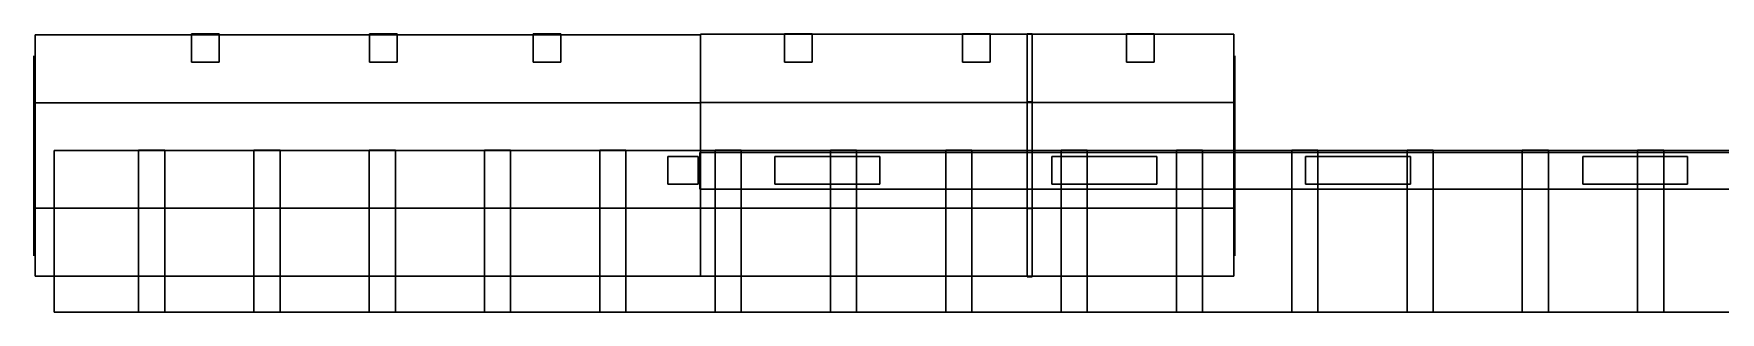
# Model space of a CAD drawing. Header units: metres. Extents: x -2105 to 1090, y 0 to 801.
# Drawn here: x -2105 to -643, y 556 to 797 of the extents above; entities that cross this region are included whole.
import ezdxf

# ---------------------------------------------------------------- set-up
doc = ezdxf.new("R2010")
doc.units = ezdxf.units.M

msp = doc.modelspace()

# ---------------------------------------------------------------- linework, layer by layer
at = {"layer": 'layer1', "color": 1}
for points in [[(-1527.26892, 796.38379, -34.6496), (-2104.24072, 796.38379, -34.6496), (-2104.24072, 587.50421, -34.6496), (-1527.26892, 587.50421, -34.6496)], [(-2104.24072, 796.38379, -34.6496), (-2104.24072, 737.64349, -155.5674), (-2104.24072, 646.328, -155.5674), (-2104.24072, 587.50421, -34.6496)], [(-1527.26892, 737.64349, -155.5674), (-2104.24072, 737.64349, -155.5674), (-2104.24072, 796.38379, -34.6496), (-1527.26892, 796.38379, -34.6496)], [(-1527.26892, 796.38379, 34.6496), (-1527.26892, 587.50421, 34.6496), (-2104.24072, 587.50421, 34.6496), (-2104.24072, 796.38379, 34.6496)], [(-2104.24072, 796.38379, 34.6496), (-2104.24072, 587.50421, 34.6496), (-2104.24072, 646.328, 155.5674), (-2104.24072, 737.64349, 155.5674)], [(-1527.26892, 737.64349, 155.5674), (-1527.26892, 796.38379, 34.6496), (-2104.24072, 796.38379, 34.6496), (-2104.24072, 737.64349, 155.5674)], [(-1944.69141, 772.75012, -84.2411), (-1968.70496, 772.75012, -84.2411), (-1968.70496, 797.27332, -34.5085), (-1944.69141, 797.27332, -34.5085)], [(-1944.69141, 772.75012, 84.2411), (-1944.69141, 797.27332, 34.5085), (-1968.70496, 797.27332, 34.5085), (-1968.70496, 772.75012, 84.2411)], [(-1790.36719, 772.75012, -84.2411), (-1814.38074, 772.75012, -84.2411), (-1814.38074, 797.27332, -34.5085), (-1790.36719, 797.27332, -34.5085)], [(-1790.36719, 772.75012, 84.2411), (-1790.36719, 797.27332, 34.5085), (-1814.38074, 797.27332, 34.5085), (-1814.38074, 772.75012, 84.2411)], [(-1648.30725, 772.75012, -84.2411), (-1672.3208, 772.75012, -84.2411), (-1672.3208, 797.27332, -34.5085), (-1648.30725, 797.27332, -34.5085)], [(-1648.30725, 772.75012, 84.2411), (-1648.30725, 797.27332, 34.5085), (-1672.3208, 797.27332, 34.5085), (-1672.3208, 772.75012, 84.2411)], [(-1064.54944, 797.03741, -34.3924), (-1527.34192, 797.03741, -34.3924), (-1527.34192, 587.5835, -34.3924), (-1064.54944, 587.5835, -34.3924)], [(-1064.54944, 738.00031, -155.3373), (-1527.34192, 738.00031, -155.3373), (-1527.34192, 797.03741, -34.3924), (-1064.54944, 797.03741, -34.3924)], [(-1064.54944, 797.03741, 34.3924), (-1064.54944, 587.5835, 34.3924), (-1527.34192, 587.5835, 34.3924), (-1527.34192, 797.03741, 34.3924)], [(-1064.54944, 738.00031, 155.3373), (-1064.54944, 797.03741, 34.3924), (-1527.34192, 797.03741, 34.3924), (-1527.34192, 738.00031, 155.3373)], [(-1430.27063, 772.75012, -84.2411), (-1454.28418, 772.75012, -84.2411), (-1454.28418, 797.27332, -34.5085), (-1430.27063, 797.27332, -34.5085)], [(-1430.27063, 772.75012, 84.2411), (-1430.27063, 797.27332, 34.5085), (-1454.28418, 797.27332, 34.5085), (-1454.28418, 772.75012, 84.2411)], [(-1275.94641, 772.75012, -84.2411), (-1299.95996, 772.75012, -84.2411), (-1299.95996, 797.27332, -34.5085), (-1275.94641, 797.27332, -34.5085)], [(-1275.94641, 772.75012, 84.2411), (-1275.94641, 797.27332, 34.5085), (-1299.95996, 797.27332, 34.5085), (-1299.95996, 772.75012, 84.2411)], [(-1239.46545, 737.92023, -155.62041), (-1243.84924, 737.92023, -155.62041), (-1243.84924, 797.27332, -34.5085), (-1239.46545, 797.27332, -34.5085)], [(-1239.46545, 737.92023, 155.62041), (-1239.46545, 797.27332, 34.5085), (-1243.84924, 797.27332, 34.5085), (-1243.84924, 737.92023, 155.62041)], [(-1239.44324, 586.92548, 33.4894), (-1243.79468, 586.92548, 33.4894), (-1243.79468, 797.40613, 33.4894), (-1239.44324, 797.40613, 33.4894)], [(-1239.44324, 586.92548, -33.4894), (-1239.44324, 797.40613, -33.4894), (-1243.79468, 797.40613, -33.4894), (-1243.79468, 586.92548, -33.4894)], [(-1133.88647, 772.75012, -84.2411), (-1157.90002, 772.75012, -84.2411), (-1157.90002, 797.27332, -34.5085), (-1133.88647, 797.27332, -34.5085)], [(-1133.88647, 772.75012, 84.2411), (-1133.88647, 797.27332, 34.5085), (-1157.90002, 797.27332, 34.5085), (-1157.90002, 772.75012, 84.2411)], [(-1064.54944, 738.00031, -155.3373), (-1064.54944, 797.03741, -34.3924), (-1064.54944, 587.5835, -34.3924), (-1064.54944, 646.47321, -155.3373)], [(-1064.54944, 738.00031, 155.3373), (-1064.54944, 646.47321, 155.3373), (-1064.54944, 587.5835, 34.3924), (-1064.54944, 797.03741, 34.3924)], [(-2105.479, 730.58008, -147.7688), (-2105.479, 652.66107, -147.7688), (-2105.479, 605.08698, -44.4821), (-2105.479, 778.15417, -44.4821)], [(-2105.479, 730.58008, 147.7688), (-2105.479, 778.15417, 44.4821), (-2105.479, 605.08698, 44.4821), (-2105.479, 652.66107, 147.7688)], [(-1063.68933, 652.66107, -147.7688), (-1063.68933, 730.58008, -147.7688), (-1063.68933, 778.15417, -44.4821), (-1063.68933, 605.08691, -44.4821)], [(-1063.68933, 652.66107, 147.7688), (-1063.68933, 605.08691, 44.4821), (-1063.68933, 778.15417, 44.4821), (-1063.68933, 730.58008, 147.7688)], [(-2104.24072, 737.64349, -155.5674), (-1527.26892, 737.64349, -155.5674), (-1527.26892, 646.328, -155.5674), (-2104.24072, 646.328, -155.5674)], [(-2104.24072, 737.64349, 155.5674), (-2104.24072, 646.328, 155.5674), (-1527.26892, 646.328, 155.5674), (-1527.26892, 737.64349, 155.5674)], [(-1527.34192, 738.00031, -155.3373), (-1064.54944, 738.00031, -155.3373), (-1064.54944, 646.47321, -155.3373), (-1527.34192, 646.47321, -155.3373)], [(-1527.34192, 738.00031, 155.3373), (-1527.34192, 646.47321, 155.3373), (-1064.54944, 646.47321, 155.3373), (-1064.54944, 738.00031, 155.3373)], [(-1239.44324, 645.95111, -156.27319), (-1243.79468, 645.95111, -156.27319), (-1243.79468, 738.38062, -156.27319), (-1239.44324, 738.38062, -156.27319)], [(-1239.44324, 645.95111, 156.27319), (-1239.44324, 738.38062, 156.27319), (-1243.79468, 738.38062, 156.27319), (-1243.79468, 645.95111, 156.27319)], [(967.00452, 696.44031, 103.0376), (-2087.61938, 696.44031, 103.0376), (-2087.61938, 556.37012, 70.1793), (967.00427, 556.37012, 70.1793)], [(-2087.61938, 696.44031, 103.0376), (-2087.61938, 696.44031, -103.0376), (-2087.61938, 556.37012, -70.1793), (-2087.61938, 556.37012, 70.1793)], [(-2087.61938, 696.44031, -103.0376), (967.00452, 696.44031, -103.0376), (967.00427, 556.37012, -70.1793), (-2087.61938, 556.37012, -70.1793)], [(967.00452, 696.44031, -103.0376), (-2087.61938, 696.44031, -103.0376), (-2087.61938, 696.44031, 103.0376), (967.00452, 696.44031, 103.0376)], [(-1991.87378, 556.2074, -70.3548), (-2014.49219, 556.2074, -70.3548), (-2014.49219, 696.46167, -103.1362), (-1991.87378, 696.46167, -103.1362)], [(-1991.87378, 556.2074, 70.3548), (-1991.87378, 696.46167, 103.1362), (-2014.49219, 696.46167, 103.1362), (-2014.49219, 556.2074, 70.3548)], [(-1992.04309, 696.55719, -103.0375), (-2014.41052, 696.55719, -103.0375), (-2014.41052, 696.55719, 103.0375), (-1992.04309, 696.55719, 103.0375)], [(-1891.87378, 556.2074, -70.3548), (-1914.49219, 556.2074, -70.3548), (-1914.49219, 696.46167, -103.1362), (-1891.87378, 696.46167, -103.1362)], [(-1891.87378, 556.2074, 70.3548), (-1891.87378, 696.46167, 103.1362), (-1914.49219, 696.46167, 103.1362), (-1914.49219, 556.2074, 70.3548)], [(-1892.04309, 696.55719, -103.0375), (-1914.41052, 696.55719, -103.0375), (-1914.41052, 696.55719, 103.0375), (-1892.04309, 696.55719, 103.0375)], [(-1791.87378, 556.2074, -70.3548), (-1814.49219, 556.2074, -70.3548), (-1814.49219, 696.46167, -103.1362), (-1791.87378, 696.46167, -103.1362)], [(-1791.87378, 556.2074, 70.3548), (-1791.87378, 696.46167, 103.1362), (-1814.49219, 696.46167, 103.1362), (-1814.49219, 556.2074, 70.3548)], [(-1792.04309, 696.55719, -103.0375), (-1814.41052, 696.55719, -103.0375), (-1814.41052, 696.55719, 103.0375), (-1792.04309, 696.55719, 103.0375)], [(-1691.87378, 556.2074, -70.3548), (-1714.49219, 556.2074, -70.3548), (-1714.49219, 696.46167, -103.1362), (-1691.87378, 696.46167, -103.1362)], [(-1691.87378, 556.2074, 70.3548), (-1691.87378, 696.46167, 103.1362), (-1714.49219, 696.46167, 103.1362), (-1714.49219, 556.2074, 70.3548)], [(-1692.04309, 696.55719, -103.0375), (-1714.41052, 696.55719, -103.0375), (-1714.41052, 696.55719, 103.0375), (-1692.04309, 696.55719, 103.0375)], [(-1591.87378, 556.2074, -70.3548), (-1614.49219, 556.2074, -70.3548), (-1614.49219, 696.46167, -103.1362), (-1591.87378, 696.46167, -103.1362)], [(-1591.87378, 556.2074, 70.3548), (-1591.87378, 696.46167, 103.1362), (-1614.49219, 696.46167, 103.1362), (-1614.49219, 556.2074, 70.3548)], [(-1592.04309, 696.55719, -103.0375), (-1614.41052, 696.55719, -103.0375), (-1614.41052, 696.55719, 103.0375), (-1592.04309, 696.55719, 103.0375)], [(-1529.34314, 666.992, -156.9601), (-1555.6001, 666.992, -156.9601), (-1555.6001, 690.96478, -156.9601), (-1529.34314, 690.96478, -156.9601)], [(-1529.34314, 666.992, 156.9601), (-1529.34314, 690.96478, 156.9601), (-1555.6001, 690.96478, 156.9601), (-1555.6001, 666.992, 156.9601)], [(334.3895, 694.69788, 155.87579), (-1527.79382, 694.69788, 155.87579), (-1527.79382, 662.94708, 155.87579), (334.3895, 662.94708, 155.87579)], [(-1527.79382, 694.69788, -155.87579), (334.3895, 694.69788, -155.87579), (334.3895, 662.94708, -155.87579), (-1527.79382, 662.94708, -155.87579)], [(334.3895, 694.69788, -155.87579), (-1527.79382, 694.69788, -155.87579), (-1527.79382, 694.69788, 155.87579), (334.3895, 694.69788, 155.87579)], [(-1491.87378, 556.2074, -70.3548), (-1514.49219, 556.2074, -70.3548), (-1514.49219, 696.46167, -103.1362), (-1491.87378, 696.46167, -103.1362)], [(-1491.87378, 556.2074, 70.3548), (-1491.87378, 696.46167, 103.1362), (-1514.49219, 696.46167, 103.1362), (-1514.49219, 556.2074, 70.3548)], [(-1492.04309, 696.55719, -103.0375), (-1514.41052, 696.55719, -103.0375), (-1514.41052, 696.55719, 103.0375), (-1492.04309, 696.55719, 103.0375)], [(-1371.8031, 666.992, -156.9601), (-1462.76904, 666.992, -156.9601), (-1462.76904, 690.96478, -156.9601), (-1371.8031, 690.96478, -156.9601)], [(-1371.8031, 666.992, 156.9601), (-1371.8031, 690.96478, 156.9601), (-1462.76904, 690.96478, 156.9601), (-1462.76904, 666.992, 156.9601)], [(-1391.87378, 556.2074, -70.3548), (-1414.49219, 556.2074, -70.3548), (-1414.49219, 696.46167, -103.1362), (-1391.87378, 696.46167, -103.1362)], [(-1391.87378, 556.2074, 70.3548), (-1391.87378, 696.46167, 103.1362), (-1414.49219, 696.46167, 103.1362), (-1414.49219, 556.2074, 70.3548)], [(-1392.04309, 696.55719, -103.0375), (-1414.41052, 696.55719, -103.0375), (-1414.41052, 696.55719, 103.0375), (-1392.04309, 696.55719, 103.0375)], [(-1291.87378, 556.2074, -70.3548), (-1314.49219, 556.2074, -70.3548), (-1314.49219, 696.46167, -103.1362), (-1291.87378, 696.46167, -103.1362)], [(-1291.87378, 556.2074, 70.3548), (-1291.87378, 696.46167, 103.1362), (-1314.49219, 696.46167, 103.1362), (-1314.49219, 556.2074, 70.3548)], [(-1292.04309, 696.55719, -103.0375), (-1314.41052, 696.55719, -103.0375), (-1314.41052, 696.55719, 103.0375), (-1292.04309, 696.55719, 103.0375)], [(-1131.44995, 666.992, -156.9601), (-1222.41589, 666.992, -156.9601), (-1222.41589, 690.96478, -156.9601), (-1131.44995, 690.96478, -156.9601)], [(-1131.44995, 666.992, 156.9601), (-1131.44995, 690.96478, 156.9601), (-1222.41589, 690.96478, 156.9601), (-1222.41589, 666.992, 156.9601)], [(-1191.87378, 556.2074, -70.3548), (-1214.49219, 556.2074, -70.3548), (-1214.49219, 696.46167, -103.1362), (-1191.87378, 696.46167, -103.1362)], [(-1191.87378, 556.2074, 70.3548), (-1191.87378, 696.46167, 103.1362), (-1214.49219, 696.46167, 103.1362), (-1214.49219, 556.2074, 70.3548)], [(-1192.04309, 696.55719, -103.0375), (-1214.41052, 696.55719, -103.0375), (-1214.41052, 696.55719, 103.0375), (-1192.04309, 696.55719, 103.0375)], [(-1091.87378, 556.2074, -70.3548), (-1114.49219, 556.2074, -70.3548), (-1114.49219, 696.46167, -103.1362), (-1091.87378, 696.46167, -103.1362)], [(-1091.87378, 556.2074, 70.3548), (-1091.87378, 696.46167, 103.1362), (-1114.49219, 696.46167, 103.1362), (-1114.49219, 556.2074, 70.3548)], [(-1092.04309, 696.55719, -103.0375), (-1114.41052, 696.55719, -103.0375), (-1114.41052, 696.55719, 103.0375), (-1092.04309, 696.55719, 103.0375)], [(-991.87372, 556.2074, -70.3548), (-1014.49213, 556.2074, -70.3548), (-1014.49213, 696.46167, -103.1362), (-991.87372, 696.46167, -103.1362)], [(-991.87372, 556.2074, 70.3548), (-991.87372, 696.46167, 103.1362), (-1014.49213, 696.46167, 103.1362), (-1014.49213, 556.2074, 70.3548)], [(-992.04309, 696.55719, -103.0375), (-1014.41052, 696.55719, -103.0375), (-1014.41052, 696.55719, 103.0375), (-992.04309, 696.55719, 103.0375)], [(-911.52283, 666.992, 156.9601), (-911.52283, 690.96478, 156.9601), (-1002.48828, 690.96478, 156.9601), (-1002.48828, 666.992, 156.9601)], [(-911.52283, 666.992, -156.9601), (-1002.48828, 666.992, -156.9601), (-1002.48828, 690.96478, -156.9601), (-911.52283, 690.96478, -156.9601)], [(-891.87372, 556.2074, -70.3548), (-914.49213, 556.2074, -70.3548), (-914.49213, 696.46167, -103.1362), (-891.87372, 696.46167, -103.1362)], [(-891.87372, 556.2074, 70.3548), (-891.87372, 696.46167, 103.1362), (-914.49213, 696.46167, 103.1362), (-914.49213, 556.2074, 70.3548)], [(-892.04309, 696.55719, -103.0375), (-914.41052, 696.55719, -103.0375), (-914.41052, 696.55719, 103.0375), (-892.04309, 696.55719, 103.0375)], [(-791.87372, 556.2074, -70.3548), (-814.49213, 556.2074, -70.3548), (-814.49213, 696.46167, -103.1362), (-791.87372, 696.46167, -103.1362)], [(-791.87372, 556.2074, 70.3548), (-791.87372, 696.46167, 103.1362), (-814.49213, 696.46167, 103.1362), (-814.49213, 556.2074, 70.3548)], [(-792.04309, 696.55719, -103.0375), (-814.41052, 696.55719, -103.0375), (-814.41052, 696.55719, 103.0375), (-792.04309, 696.55719, 103.0375)], [(-671.16968, 666.992, 156.9601), (-671.16968, 690.96478, 156.9601), (-762.13562, 690.96478, 156.9601), (-762.13562, 666.992, 156.9601)], [(-671.16968, 666.992, -156.9601), (-762.13562, 666.992, -156.9601), (-762.13562, 690.96478, -156.9601), (-671.16968, 690.96478, -156.9601)], [(-691.87372, 556.2074, -70.3548), (-714.49213, 556.2074, -70.3548), (-714.49213, 696.46167, -103.1362), (-691.87372, 696.46167, -103.1362)], [(-691.87372, 556.2074, 70.3548), (-691.87372, 696.46167, 103.1362), (-714.49213, 696.46167, 103.1362), (-714.49213, 556.2074, 70.3548)], [(-692.04309, 696.55719, -103.0375), (-714.41052, 696.55719, -103.0375), (-714.41052, 696.55719, 103.0375), (-692.04309, 696.55719, 103.0375)], [(334.3895, 662.94708, 155.87579), (-1527.79382, 662.94708, 155.87579), (-1527.79382, 662.94708, -155.87579), (334.3895, 662.94708, -155.87579)], [(-1527.26892, 587.50421, -34.6496), (-2104.24072, 587.50421, -34.6496), (-2104.24072, 646.328, -155.5674), (-1527.26892, 646.328, -155.5674)], [(-1527.26892, 587.50421, 34.6496), (-1527.26892, 646.328, 155.5674), (-2104.24072, 646.328, 155.5674), (-2104.24072, 587.50421, 34.6496)], [(-1064.54944, 646.45697, 155.3373), (-1527.34192, 646.45697, 155.3373), (-1527.34192, 587.41998, 34.3924), (-1064.54944, 587.41998, 34.3924)], [(-1064.54944, 646.45697, -155.3373), (-1064.54944, 587.41998, -34.3924), (-1527.34192, 587.41998, -34.3924), (-1527.34192, 646.45697, -155.3373)], [(-1239.46545, 646.2132, -155.62041), (-1239.46545, 586.86011, -34.5085), (-1243.84924, 586.86011, -34.5085), (-1243.84924, 646.2132, -155.62041)], [(-1239.46545, 646.2132, 155.62041), (-1243.84924, 646.2132, 155.62041), (-1243.84924, 586.86011, 34.5085), (-1239.46545, 586.86011, 34.5085)], [(967.00427, 556.37012, 70.1793), (-2087.61938, 556.37012, 70.1793), (-2087.61938, 556.37012, -70.1793), (967.00427, 556.37012, -70.1793)]]:
    msp.add_3dface(points, dxfattribs=at)

doc.saveas('drawing.dxf')
